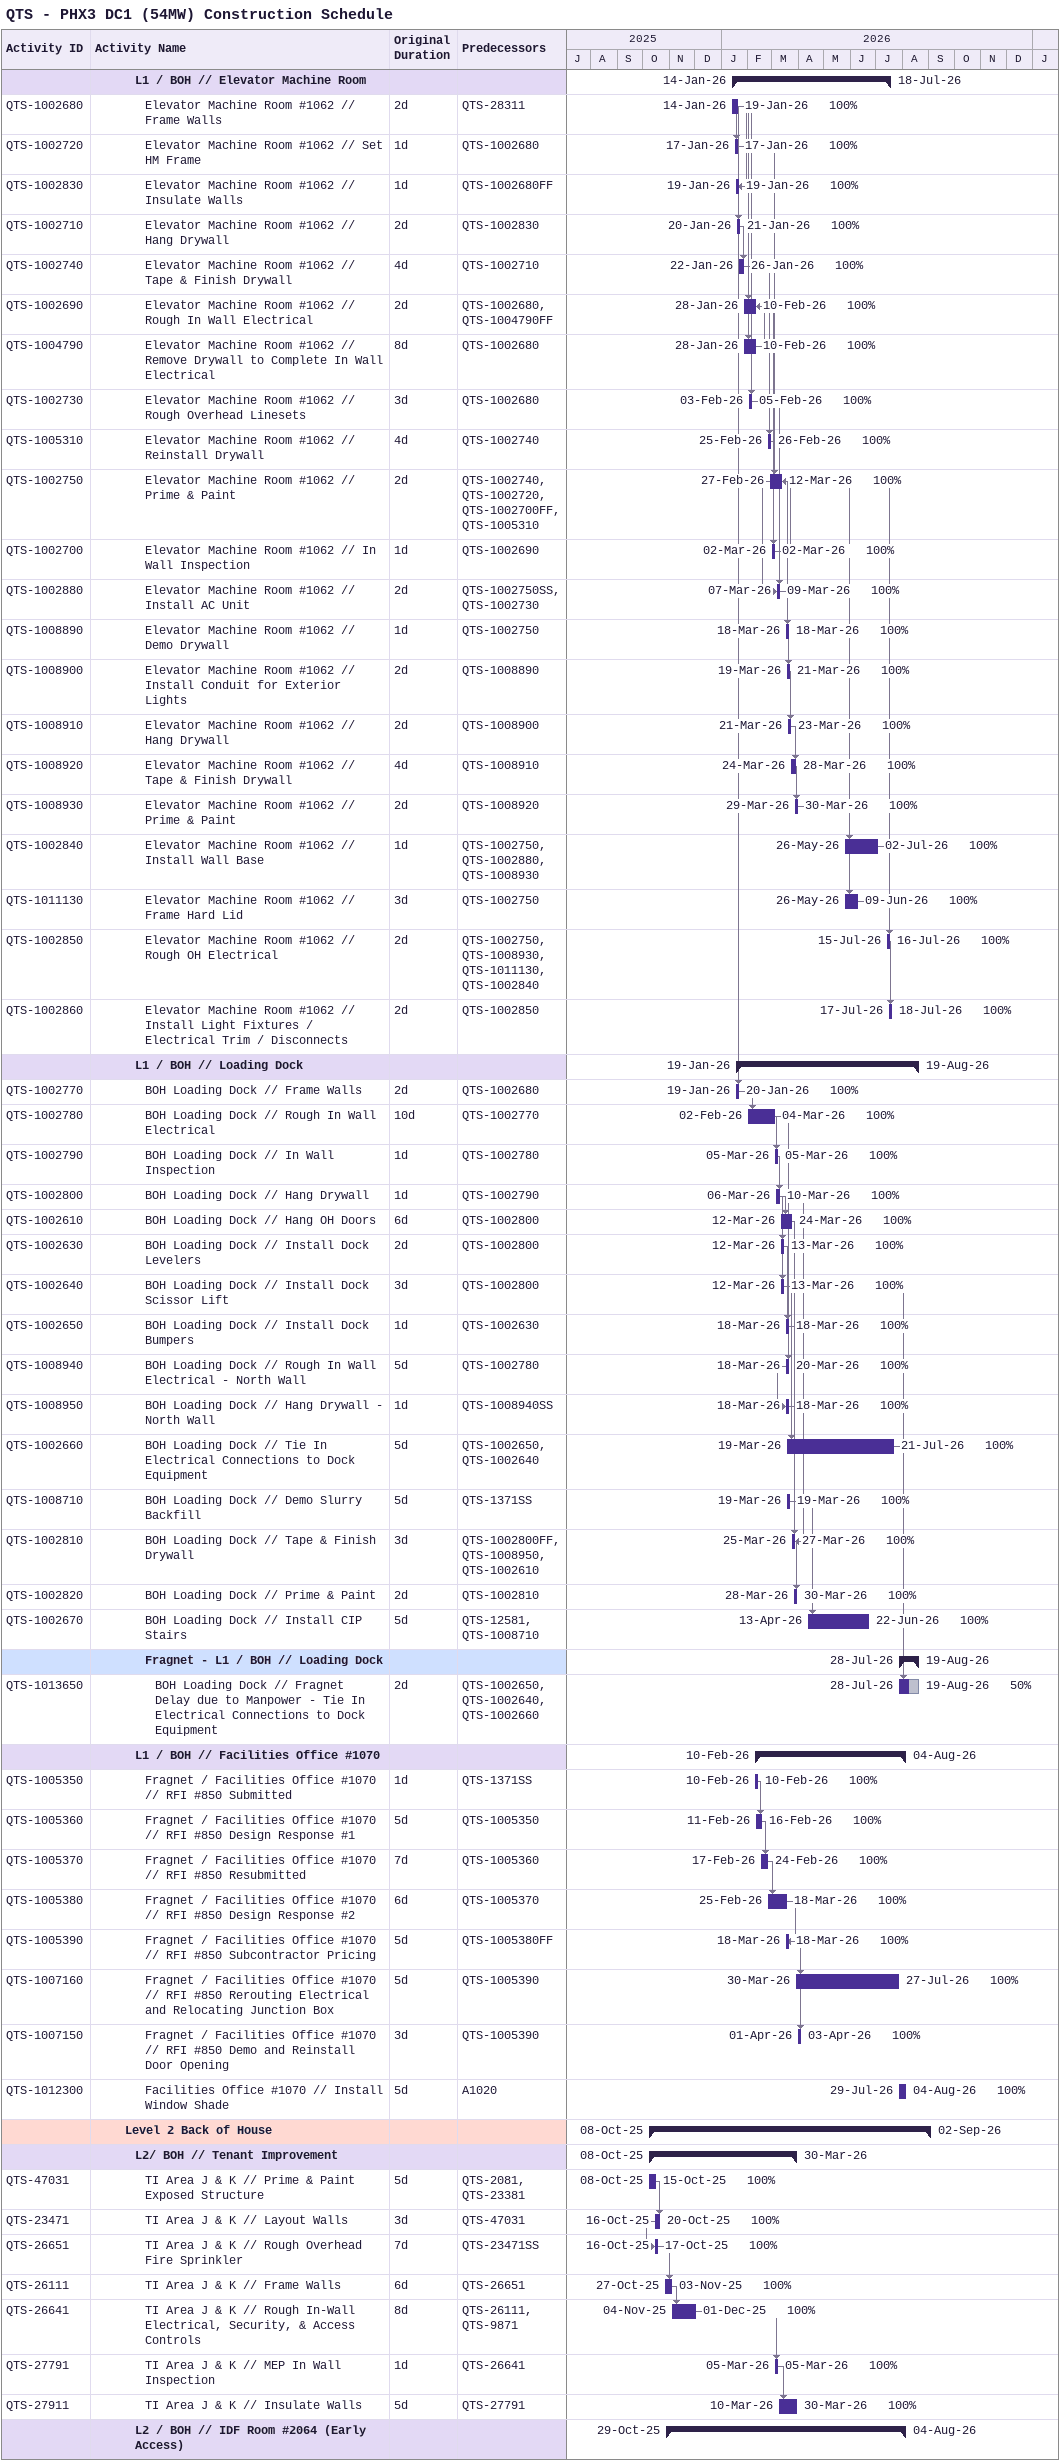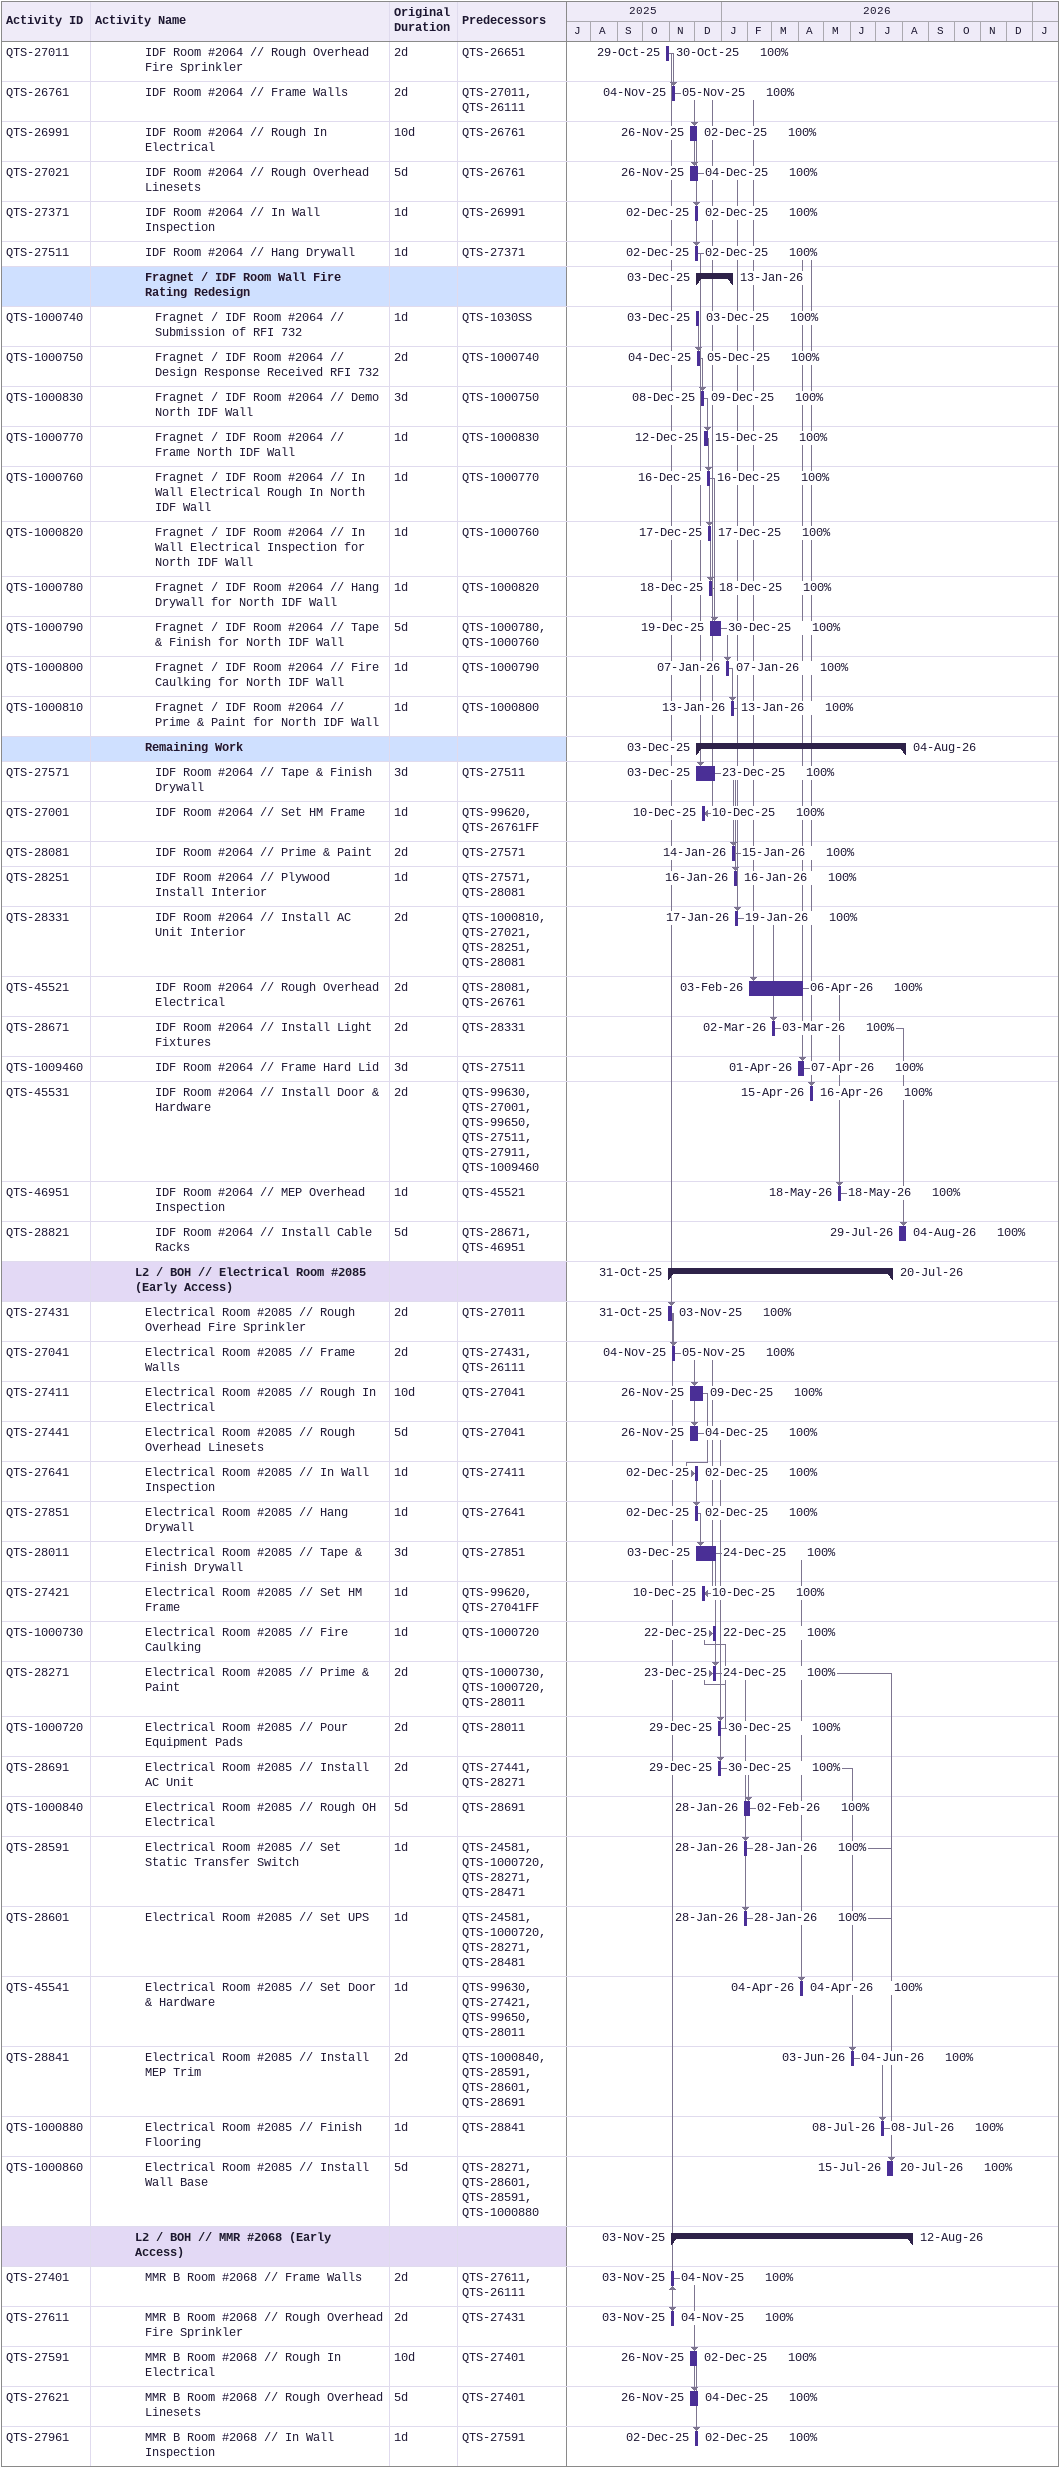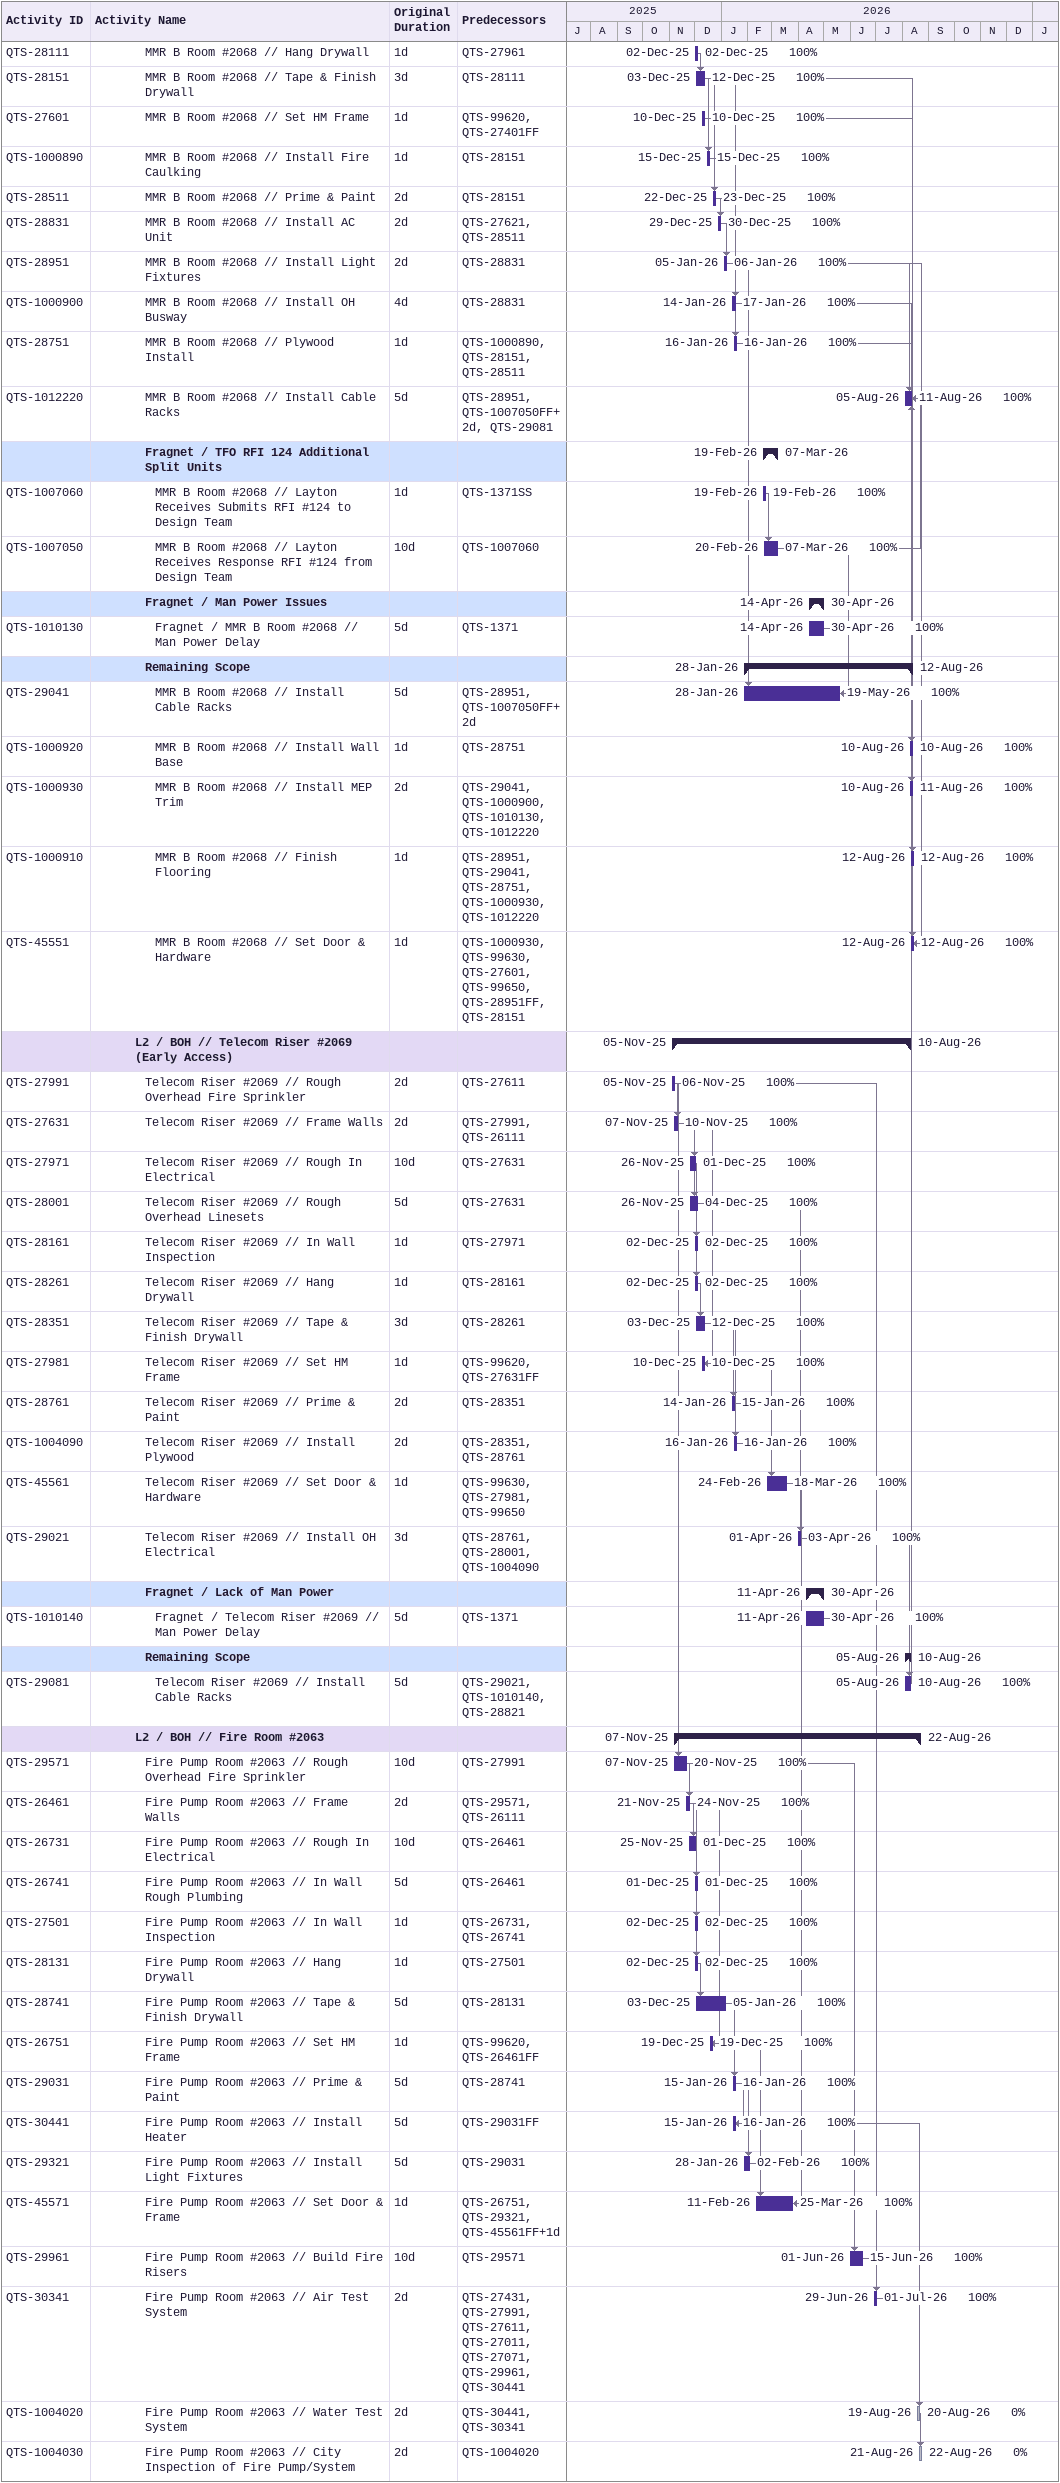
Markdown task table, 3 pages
QTS - PHX3 DC1 (54MW) Construction Schedule

| ID | Level | Task | Original duration | Start | Finish | Predecessors | % complete |
|---|---|---|---|---|---|---|---|
|  | 5 | **L1 / BOH // Elevator Machine Room** |  | 2026-01-14 | 2026-07-18 |  |  |
| QTS-1002680 | 6 | Elevator Machine Room #1062 // Frame Walls | 2d | 2026-01-14 | 2026-01-19 | QTS-28311 | 100 |
| QTS-1002720 | 6 | Elevator Machine Room #1062 // Set HM Frame | 1d | 2026-01-17 | 2026-01-17 | QTS-1002680 | 100 |
| QTS-1002830 | 6 | Elevator Machine Room #1062 // Insulate Walls | 1d | 2026-01-19 | 2026-01-19 | QTS-1002680FF | 100 |
| QTS-1002710 | 6 | Elevator Machine Room #1062 // Hang Drywall | 2d | 2026-01-20 | 2026-01-21 | QTS-1002830 | 100 |
| QTS-1002740 | 6 | Elevator Machine Room #1062 // Tape & Finish Drywall | 4d | 2026-01-22 | 2026-01-26 | QTS-1002710 | 100 |
| QTS-1002690 | 6 | Elevator Machine Room #1062 // Rough In Wall Electrical | 2d | 2026-01-28 | 2026-02-10 | QTS-1002680, QTS-1004790FF | 100 |
| QTS-1004790 | 6 | Elevator Machine Room #1062 // Remove Drywall to Complete In Wall Electrical | 8d | 2026-01-28 | 2026-02-10 | QTS-1002680 | 100 |
| QTS-1002730 | 6 | Elevator Machine Room #1062 // Rough Overhead Linesets | 3d | 2026-02-03 | 2026-02-05 | QTS-1002680 | 100 |
| QTS-1005310 | 6 | Elevator Machine Room #1062 // Reinstall Drywall | 4d | 2026-02-25 | 2026-02-26 | QTS-1002740 | 100 |
| QTS-1002750 | 6 | Elevator Machine Room #1062 // Prime & Paint | 2d | 2026-02-27 | 2026-03-12 | QTS-1002740, QTS-1002720, QTS-1002700FF, QTS-1005310 | 100 |
| QTS-1002700 | 6 | Elevator Machine Room #1062 // In Wall Inspection | 1d | 2026-03-02 | 2026-03-02 | QTS-1002690 | 100 |
| QTS-1002880 | 6 | Elevator Machine Room #1062 // Install AC Unit | 2d | 2026-03-07 | 2026-03-09 | QTS-1002750SS, QTS-1002730 | 100 |
| QTS-1008890 | 6 | Elevator Machine Room #1062 // Demo Drywall | 1d | 2026-03-18 | 2026-03-18 | QTS-1002750 | 100 |
| QTS-1008900 | 6 | Elevator Machine Room #1062 // Install Conduit for Exterior Lights | 2d | 2026-03-19 | 2026-03-21 | QTS-1008890 | 100 |
| QTS-1008910 | 6 | Elevator Machine Room #1062 // Hang Drywall | 2d | 2026-03-21 | 2026-03-23 | QTS-1008900 | 100 |
| QTS-1008920 | 6 | Elevator Machine Room #1062 // Tape & Finish Drywall | 4d | 2026-03-24 | 2026-03-28 | QTS-1008910 | 100 |
| QTS-1008930 | 6 | Elevator Machine Room #1062 // Prime & Paint | 2d | 2026-03-29 | 2026-03-30 | QTS-1008920 | 100 |
| QTS-1002840 | 6 | Elevator Machine Room #1062 // Install Wall Base | 1d | 2026-05-26 | 2026-07-02 | QTS-1002750, QTS-1002880, QTS-1008930 | 100 |
| QTS-1011130 | 6 | Elevator Machine Room #1062 // Frame Hard Lid | 3d | 2026-05-26 | 2026-06-09 | QTS-1002750 | 100 |
| QTS-1002850 | 6 | Elevator Machine Room #1062 // Rough OH Electrical | 2d | 2026-07-15 | 2026-07-16 | QTS-1002750, QTS-1008930, QTS-1011130, QTS-1002840 | 100 |
| QTS-1002860 | 6 | Elevator Machine Room #1062 // Install Light Fixtures / Electrical Trim / Disconnects | 2d | 2026-07-17 | 2026-07-18 | QTS-1002850 | 100 |
|  | 5 | **L1 / BOH // Loading Dock** |  | 2026-01-19 | 2026-08-19 |  |  |
| QTS-1002770 | 6 | BOH Loading Dock // Frame Walls | 2d | 2026-01-19 | 2026-01-20 | QTS-1002680 | 100 |
| QTS-1002780 | 6 | BOH Loading Dock // Rough In Wall Electrical | 10d | 2026-02-02 | 2026-03-04 | QTS-1002770 | 100 |
| QTS-1002790 | 6 | BOH Loading Dock // In Wall Inspection | 1d | 2026-03-05 | 2026-03-05 | QTS-1002780 | 100 |
| QTS-1002800 | 6 | BOH Loading Dock // Hang Drywall | 1d | 2026-03-06 | 2026-03-10 | QTS-1002790 | 100 |
| QTS-1002610 | 6 | BOH Loading Dock // Hang OH Doors | 6d | 2026-03-12 | 2026-03-24 | QTS-1002800 | 100 |
| QTS-1002630 | 6 | BOH Loading Dock // Install Dock Levelers | 2d | 2026-03-12 | 2026-03-13 | QTS-1002800 | 100 |
| QTS-1002640 | 6 | BOH Loading Dock // Install Dock Scissor Lift | 3d | 2026-03-12 | 2026-03-13 | QTS-1002800 | 100 |
| QTS-1002650 | 6 | BOH Loading Dock // Install Dock Bumpers | 1d | 2026-03-18 | 2026-03-18 | QTS-1002630 | 100 |
| QTS-1008940 | 6 | BOH Loading Dock // Rough In Wall Electrical - North Wall | 5d | 2026-03-18 | 2026-03-20 | QTS-1002780 | 100 |
| QTS-1008950 | 6 | BOH Loading Dock // Hang Drywall - North Wall | 1d | 2026-03-18 | 2026-03-18 | QTS-1008940SS | 100 |
| QTS-1002660 | 6 | BOH Loading Dock // Tie In Electrical Connections to Dock Equipment | 5d | 2026-03-19 | 2026-07-21 | QTS-1002650, QTS-1002640 | 100 |
| QTS-1008710 | 6 | BOH Loading Dock // Demo Slurry Backfill | 5d | 2026-03-19 | 2026-03-19 | QTS-1371SS | 100 |
| QTS-1002810 | 6 | BOH Loading Dock // Tape & Finish Drywall | 3d | 2026-03-25 | 2026-03-27 | QTS-1002800FF, QTS-1008950, QTS-1002610 | 100 |
| QTS-1002820 | 6 | BOH Loading Dock // Prime & Paint | 2d | 2026-03-28 | 2026-03-30 | QTS-1002810 | 100 |
| QTS-1002670 | 6 | BOH Loading Dock // Install CIP Stairs | 5d | 2026-04-13 | 2026-06-22 | QTS-12581, QTS-1008710 | 100 |
|  | 6 | **Fragnet - L1 / BOH // Loading Dock** |  | 2026-07-28 | 2026-08-19 |  |  |
| QTS-1013650 | 7 | BOH Loading Dock // Fragnet Delay due to Manpower - Tie In Electrical Connections to Dock Equipment | 2d | 2026-07-28 | 2026-08-19 | QTS-1002650, QTS-1002640, QTS-1002660 | 50 |
|  | 5 | **L1 / BOH // Facilities Office #1070** |  | 2026-02-10 | 2026-08-04 |  |  |
| QTS-1005350 | 6 | Fragnet / Facilities Office #1070 // RFI #850 Submitted | 1d | 2026-02-10 | 2026-02-10 | QTS-1371SS | 100 |
| QTS-1005360 | 6 | Fragnet / Facilities Office #1070 // RFI #850 Design Response #1 | 5d | 2026-02-11 | 2026-02-16 | QTS-1005350 | 100 |
| QTS-1005370 | 6 | Fragnet / Facilities Office #1070 // RFI #850 Resubmitted | 7d | 2026-02-17 | 2026-02-24 | QTS-1005360 | 100 |
| QTS-1005380 | 6 | Fragnet / Facilities Office #1070 // RFI #850 Design Response #2 | 6d | 2026-02-25 | 2026-03-18 | QTS-1005370 | 100 |
| QTS-1005390 | 6 | Fragnet / Facilities Office #1070 // RFI #850 Subcontractor Pricing | 5d | 2026-03-18 | 2026-03-18 | QTS-1005380FF | 100 |
| QTS-1007160 | 6 | Fragnet / Facilities Office #1070 // RFI #850 Rerouting Electrical and Relocating Junction Box | 5d | 2026-03-30 | 2026-07-27 | QTS-1005390 | 100 |
| QTS-1007150 | 6 | Fragnet / Facilities Office #1070 // RFI #850 Demo and Reinstall Door Opening | 3d | 2026-04-01 | 2026-04-03 | QTS-1005390 | 100 |
| QTS-1012300 | 6 | Facilities Office #1070 // Install Window Shade | 5d | 2026-07-29 | 2026-08-04 | A1020 | 100 |
|  | 4 | **Level 2 Back of House** |  | 2025-10-08 | 2026-09-02 |  |  |
|  | 5 | **L2/ BOH // Tenant Improvement** |  | 2025-10-08 | 2026-03-30 |  |  |
| QTS-47031 | 6 | TI Area J & K // Prime & Paint Exposed Structure | 5d | 2025-10-08 | 2025-10-15 | QTS-2081, QTS-23381 | 100 |
| QTS-23471 | 6 | TI Area J & K // Layout Walls | 3d | 2025-10-16 | 2025-10-20 | QTS-47031 | 100 |
| QTS-26651 | 6 | TI Area J & K // Rough Overhead Fire Sprinkler | 7d | 2025-10-16 | 2025-10-17 | QTS-23471SS | 100 |
| QTS-26111 | 6 | TI Area J & K // Frame Walls | 6d | 2025-10-27 | 2025-11-03 | QTS-26651 | 100 |
| QTS-26641 | 6 | TI Area J & K // Rough In-Wall Electrical, Security, & Access Controls | 8d | 2025-11-04 | 2025-12-01 | QTS-26111, QTS-9871 | 100 |
| QTS-27791 | 6 | TI Area J & K // MEP In Wall Inspection | 1d | 2026-03-05 | 2026-03-05 | QTS-26641 | 100 |
| QTS-27911 | 6 | TI Area J & K // Insulate Walls | 5d | 2026-03-10 | 2026-03-30 | QTS-27791 | 100 |
|  | 5 | **L2 / BOH // IDF Room #2064 (Early Access)** |  | 2025-10-29 | 2026-08-04 |  |  |
| QTS-27011 | 6 | IDF Room #2064 // Rough Overhead Fire Sprinkler | 2d | 2025-10-29 | 2025-10-30 | QTS-26651 | 100 |
| QTS-26761 | 6 | IDF Room #2064 // Frame Walls | 2d | 2025-11-04 | 2025-11-05 | QTS-27011, QTS-26111 | 100 |
| QTS-26991 | 6 | IDF Room #2064 // Rough In Electrical | 10d | 2025-11-26 | 2025-12-02 | QTS-26761 | 100 |
| QTS-27021 | 6 | IDF Room #2064 // Rough Overhead Linesets | 5d | 2025-11-26 | 2025-12-04 | QTS-26761 | 100 |
| QTS-27371 | 6 | IDF Room #2064 // In Wall Inspection | 1d | 2025-12-02 | 2025-12-02 | QTS-26991 | 100 |
| QTS-27511 | 6 | IDF Room #2064 // Hang Drywall | 1d | 2025-12-02 | 2025-12-02 | QTS-27371 | 100 |
|  | 6 | **Fragnet / IDF Room Wall Fire Rating Redesign** |  | 2025-12-03 | 2026-01-13 |  |  |
| QTS-1000740 | 7 | Fragnet / IDF Room #2064 // Submission of RFI 732 | 1d | 2025-12-03 | 2025-12-03 | QTS-1030SS | 100 |
| QTS-1000750 | 7 | Fragnet / IDF Room #2064 // Design Response Received RFI 732 | 2d | 2025-12-04 | 2025-12-05 | QTS-1000740 | 100 |
| QTS-1000830 | 7 | Fragnet / IDF Room #2064 // Demo North IDF Wall | 3d | 2025-12-08 | 2025-12-09 | QTS-1000750 | 100 |
| QTS-1000770 | 7 | Fragnet / IDF Room #2064 // Frame North IDF Wall | 1d | 2025-12-12 | 2025-12-15 | QTS-1000830 | 100 |
| QTS-1000760 | 7 | Fragnet / IDF Room #2064 // In Wall Electrical Rough In North IDF Wall | 1d | 2025-12-16 | 2025-12-16 | QTS-1000770 | 100 |
| QTS-1000820 | 7 | Fragnet / IDF Room #2064 // In Wall Electrical Inspection for North IDF Wall | 1d | 2025-12-17 | 2025-12-17 | QTS-1000760 | 100 |
| QTS-1000780 | 7 | Fragnet / IDF Room #2064 // Hang Drywall for North IDF Wall | 1d | 2025-12-18 | 2025-12-18 | QTS-1000820 | 100 |
| QTS-1000790 | 7 | Fragnet / IDF Room #2064 // Tape & Finish for North IDF Wall | 5d | 2025-12-19 | 2025-12-30 | QTS-1000780, QTS-1000760 | 100 |
| QTS-1000800 | 7 | Fragnet / IDF Room #2064 // Fire Caulking for North IDF Wall | 1d | 2026-01-07 | 2026-01-07 | QTS-1000790 | 100 |
| QTS-1000810 | 7 | Fragnet / IDF Room #2064 // Prime & Paint for North IDF Wall | 1d | 2026-01-13 | 2026-01-13 | QTS-1000800 | 100 |
|  | 6 | **Remaining Work** |  | 2025-12-03 | 2026-08-04 |  |  |
| QTS-27571 | 7 | IDF Room #2064 // Tape & Finish Drywall | 3d | 2025-12-03 | 2025-12-23 | QTS-27511 | 100 |
| QTS-27001 | 7 | IDF Room #2064 // Set HM Frame | 1d | 2025-12-10 | 2025-12-10 | QTS-99620, QTS-26761FF | 100 |
| QTS-28081 | 7 | IDF Room #2064 // Prime & Paint | 2d | 2026-01-14 | 2026-01-15 | QTS-27571 | 100 |
| QTS-28251 | 7 | IDF Room #2064 // Plywood Install Interior | 1d | 2026-01-16 | 2026-01-16 | QTS-27571, QTS-28081 | 100 |
| QTS-28331 | 7 | IDF Room #2064 // Install AC Unit Interior | 2d | 2026-01-17 | 2026-01-19 | QTS-1000810, QTS-27021, QTS-28251, QTS-28081 | 100 |
| QTS-45521 | 7 | IDF Room #2064 // Rough Overhead Electrical | 2d | 2026-02-03 | 2026-04-06 | QTS-28081, QTS-26761 | 100 |
| QTS-28671 | 7 | IDF Room #2064 // Install Light Fixtures | 2d | 2026-03-02 | 2026-03-03 | QTS-28331 | 100 |
| QTS-1009460 | 7 | IDF Room #2064 // Frame Hard Lid | 3d | 2026-04-01 | 2026-04-07 | QTS-27511 | 100 |
| QTS-45531 | 7 | IDF Room #2064 // Install Door & Hardware | 2d | 2026-04-15 | 2026-04-16 | QTS-99630, QTS-27001, QTS-99650, QTS-27511, QTS-27911, QTS-1009460 | 100 |
| QTS-46951 | 7 | IDF Room #2064 // MEP Overhead Inspection | 1d | 2026-05-18 | 2026-05-18 | QTS-45521 | 100 |
| QTS-28821 | 7 | IDF Room #2064 // Install Cable Racks | 5d | 2026-07-29 | 2026-08-04 | QTS-28671, QTS-46951 | 100 |
|  | 5 | **L2 / BOH // Electrical Room #2085 (Early Access)** |  | 2025-10-31 | 2026-07-20 |  |  |
| QTS-27431 | 6 | Electrical Room #2085 // Rough Overhead Fire Sprinkler | 2d | 2025-10-31 | 2025-11-03 | QTS-27011 | 100 |
| QTS-27041 | 6 | Electrical Room #2085 // Frame Walls | 2d | 2025-11-04 | 2025-11-05 | QTS-27431, QTS-26111 | 100 |
| QTS-27411 | 6 | Electrical Room #2085 // Rough In Electrical | 10d | 2025-11-26 | 2025-12-09 | QTS-27041 | 100 |
| QTS-27441 | 6 | Electrical Room #2085 // Rough Overhead Linesets | 5d | 2025-11-26 | 2025-12-04 | QTS-27041 | 100 |
| QTS-27641 | 6 | Electrical Room #2085 // In Wall Inspection | 1d | 2025-12-02 | 2025-12-02 | QTS-27411 | 100 |
| QTS-27851 | 6 | Electrical Room #2085 // Hang Drywall | 1d | 2025-12-02 | 2025-12-02 | QTS-27641 | 100 |
| QTS-28011 | 6 | Electrical Room #2085 // Tape & Finish Drywall | 3d | 2025-12-03 | 2025-12-24 | QTS-27851 | 100 |
| QTS-27421 | 6 | Electrical Room #2085 // Set HM Frame | 1d | 2025-12-10 | 2025-12-10 | QTS-99620, QTS-27041FF | 100 |
| QTS-1000730 | 6 | Electrical Room #2085 // Fire Caulking | 1d | 2025-12-22 | 2025-12-22 | QTS-1000720 | 100 |
| QTS-28271 | 6 | Electrical Room #2085 // Prime & Paint | 2d | 2025-12-23 | 2025-12-24 | QTS-1000730, QTS-1000720, QTS-28011 | 100 |
| QTS-1000720 | 6 | Electrical Room #2085 // Pour Equipment Pads | 2d | 2025-12-29 | 2025-12-30 | QTS-28011 | 100 |
| QTS-28691 | 6 | Electrical Room #2085 // Install AC Unit | 2d | 2025-12-29 | 2025-12-30 | QTS-27441, QTS-28271 | 100 |
| QTS-1000840 | 6 | Electrical Room #2085 // Rough OH Electrical | 5d | 2026-01-28 | 2026-02-02 | QTS-28691 | 100 |
| QTS-28591 | 6 | Electrical Room #2085 // Set Static Transfer Switch | 1d | 2026-01-28 | 2026-01-28 | QTS-24581, QTS-1000720, QTS-28271, QTS-28471 | 100 |
| QTS-28601 | 6 | Electrical Room #2085 // Set UPS | 1d | 2026-01-28 | 2026-01-28 | QTS-24581, QTS-1000720, QTS-28271, QTS-28481 | 100 |
| QTS-45541 | 6 | Electrical Room #2085 // Set Door & Hardware | 1d | 2026-04-04 | 2026-04-04 | QTS-99630, QTS-27421, QTS-99650, QTS-28011 | 100 |
| QTS-28841 | 6 | Electrical Room #2085 // Install MEP Trim | 2d | 2026-06-03 | 2026-06-04 | QTS-1000840, QTS-28591, QTS-28601, QTS-28691 | 100 |
| QTS-1000880 | 6 | Electrical Room #2085 // Finish Flooring | 1d | 2026-07-08 | 2026-07-08 | QTS-28841 | 100 |
| QTS-1000860 | 6 | Electrical Room #2085 // Install Wall Base | 5d | 2026-07-15 | 2026-07-20 | QTS-28271, QTS-28601, QTS-28591, QTS-1000880 | 100 |
|  | 5 | **L2 / BOH // MMR #2068 (Early Access)** |  | 2025-11-03 | 2026-08-12 |  |  |
| QTS-27401 | 6 | MMR B Room #2068 // Frame Walls | 2d | 2025-11-03 | 2025-11-04 | QTS-27611, QTS-26111 | 100 |
| QTS-27611 | 6 | MMR B Room #2068 // Rough Overhead Fire Sprinkler | 2d | 2025-11-03 | 2025-11-04 | QTS-27431 | 100 |
| QTS-27591 | 6 | MMR B Room #2068 // Rough In Electrical | 10d | 2025-11-26 | 2025-12-02 | QTS-27401 | 100 |
| QTS-27621 | 6 | MMR B Room #2068 // Rough Overhead Linesets | 5d | 2025-11-26 | 2025-12-04 | QTS-27401 | 100 |
| QTS-27961 | 6 | MMR B Room #2068 // In Wall Inspection | 1d | 2025-12-02 | 2025-12-02 | QTS-27591 | 100 |
| QTS-28111 | 6 | MMR B Room #2068 // Hang Drywall | 1d | 2025-12-02 | 2025-12-02 | QTS-27961 | 100 |
| QTS-28151 | 6 | MMR B Room #2068 // Tape & Finish Drywall | 3d | 2025-12-03 | 2025-12-12 | QTS-28111 | 100 |
| QTS-27601 | 6 | MMR B Room #2068 // Set HM Frame | 1d | 2025-12-10 | 2025-12-10 | QTS-99620, QTS-27401FF | 100 |
| QTS-1000890 | 6 | MMR B Room #2068 // Install Fire Caulking | 1d | 2025-12-15 | 2025-12-15 | QTS-28151 | 100 |
| QTS-28511 | 6 | MMR B Room #2068 // Prime & Paint | 2d | 2025-12-22 | 2025-12-23 | QTS-28151 | 100 |
| QTS-28831 | 6 | MMR B Room #2068 // Install AC Unit | 2d | 2025-12-29 | 2025-12-30 | QTS-27621, QTS-28511 | 100 |
| QTS-28951 | 6 | MMR B Room #2068 // Install Light Fixtures | 2d | 2026-01-05 | 2026-01-06 | QTS-28831 | 100 |
| QTS-1000900 | 6 | MMR B Room #2068 // Install OH Busway | 4d | 2026-01-14 | 2026-01-17 | QTS-28831 | 100 |
| QTS-28751 | 6 | MMR B Room #2068 // Plywood Install | 1d | 2026-01-16 | 2026-01-16 | QTS-1000890, QTS-28151, QTS-28511 | 100 |
| QTS-1012220 | 6 | MMR B Room #2068 // Install Cable Racks | 5d | 2026-08-05 | 2026-08-11 | QTS-28951, QTS-1007050FF+2d, QTS-29081 | 100 |
|  | 6 | **Fragnet / TFO RFI 124 Additional Split Units** |  | 2026-02-19 | 2026-03-07 |  |  |
| QTS-1007060 | 7 | MMR B Room #2068 // Layton Receives Submits RFI #124 to Design Team | 1d | 2026-02-19 | 2026-02-19 | QTS-1371SS | 100 |
| QTS-1007050 | 7 | MMR B Room #2068 // Layton Receives Response RFI #124 from Design Team | 10d | 2026-02-20 | 2026-03-07 | QTS-1007060 | 100 |
|  | 6 | **Fragnet / Man Power Issues** |  | 2026-04-14 | 2026-04-30 |  |  |
| QTS-1010130 | 7 | Fragnet / MMR B Room #2068 // Man Power Delay | 5d | 2026-04-14 | 2026-04-30 | QTS-1371 | 100 |
|  | 6 | **Remaining Scope** |  | 2026-01-28 | 2026-08-12 |  |  |
| QTS-29041 | 7 | MMR B Room #2068 // Install Cable Racks | 5d | 2026-01-28 | 2026-05-19 | QTS-28951, QTS-1007050FF+2d | 100 |
| QTS-1000920 | 7 | MMR B Room #2068 // Install Wall Base | 1d | 2026-08-10 | 2026-08-10 | QTS-28751 | 100 |
| QTS-1000930 | 7 | MMR B Room #2068 // Install MEP Trim | 2d | 2026-08-10 | 2026-08-11 | QTS-29041, QTS-1000900, QTS-1010130, QTS-1012220 | 100 |
| QTS-1000910 | 7 | MMR B Room #2068 // Finish Flooring | 1d | 2026-08-12 | 2026-08-12 | QTS-28951, QTS-29041, QTS-28751, QTS-1000930, QTS-1012220 | 100 |
| QTS-45551 | 7 | MMR B Room #2068 // Set Door & Hardware | 1d | 2026-08-12 | 2026-08-12 | QTS-1000930, QTS-99630, QTS-27601, QTS-99650, QTS-28951FF, QTS-28151 | 100 |
|  | 5 | **L2 / BOH // Telecom Riser #2069 (Early Access)** |  | 2025-11-05 | 2026-08-10 |  |  |
| QTS-27991 | 6 | Telecom Riser #2069 // Rough Overhead Fire Sprinkler | 2d | 2025-11-05 | 2025-11-06 | QTS-27611 | 100 |
| QTS-27631 | 6 | Telecom Riser #2069 // Frame Walls | 2d | 2025-11-07 | 2025-11-10 | QTS-27991, QTS-26111 | 100 |
| QTS-27971 | 6 | Telecom Riser #2069 // Rough In Electrical | 10d | 2025-11-26 | 2025-12-01 | QTS-27631 | 100 |
| QTS-28001 | 6 | Telecom Riser #2069 // Rough Overhead Linesets | 5d | 2025-11-26 | 2025-12-04 | QTS-27631 | 100 |
| QTS-28161 | 6 | Telecom Riser #2069 // In Wall Inspection | 1d | 2025-12-02 | 2025-12-02 | QTS-27971 | 100 |
| QTS-28261 | 6 | Telecom Riser #2069 // Hang Drywall | 1d | 2025-12-02 | 2025-12-02 | QTS-28161 | 100 |
| QTS-28351 | 6 | Telecom Riser #2069 // Tape & Finish Drywall | 3d | 2025-12-03 | 2025-12-12 | QTS-28261 | 100 |
| QTS-27981 | 6 | Telecom Riser #2069 // Set HM Frame | 1d | 2025-12-10 | 2025-12-10 | QTS-99620, QTS-27631FF | 100 |
| QTS-28761 | 6 | Telecom Riser #2069 // Prime & Paint | 2d | 2026-01-14 | 2026-01-15 | QTS-28351 | 100 |
| QTS-1004090 | 6 | Telecom Riser #2069 // Install Plywood | 2d | 2026-01-16 | 2026-01-16 | QTS-28351, QTS-28761 | 100 |
| QTS-45561 | 6 | Telecom Riser #2069 // Set Door & Hardware | 1d | 2026-02-24 | 2026-03-18 | QTS-99630, QTS-27981, QTS-99650 | 100 |
| QTS-29021 | 6 | Telecom Riser #2069 // Install OH Electrical | 3d | 2026-04-01 | 2026-04-03 | QTS-28761, QTS-28001, QTS-1004090 | 100 |
|  | 6 | **Fragnet / Lack of Man Power** |  | 2026-04-11 | 2026-04-30 |  |  |
| QTS-1010140 | 7 | Fragnet / Telecom Riser #2069 // Man Power Delay | 5d | 2026-04-11 | 2026-04-30 | QTS-1371 | 100 |
|  | 6 | **Remaining Scope** |  | 2026-08-05 | 2026-08-10 |  |  |
| QTS-29081 | 7 | Telecom Riser #2069 // Install Cable Racks | 5d | 2026-08-05 | 2026-08-10 | QTS-29021, QTS-1010140, QTS-28821 | 100 |
|  | 5 | **L2 / BOH // Fire Room #2063** |  | 2025-11-07 | 2026-08-22 |  |  |
| QTS-29571 | 6 | Fire Pump Room #2063 // Rough Overhead Fire Sprinkler | 10d | 2025-11-07 | 2025-11-20 | QTS-27991 | 100 |
| QTS-26461 | 6 | Fire Pump Room #2063 // Frame Walls | 2d | 2025-11-21 | 2025-11-24 | QTS-29571, QTS-26111 | 100 |
| QTS-26731 | 6 | Fire Pump Room #2063 // Rough In Electrical | 10d | 2025-11-25 | 2025-12-01 | QTS-26461 | 100 |
| QTS-26741 | 6 | Fire Pump Room #2063 // In Wall Rough Plumbing | 5d | 2025-12-01 | 2025-12-01 | QTS-26461 | 100 |
| QTS-27501 | 6 | Fire Pump Room #2063 // In Wall Inspection | 1d | 2025-12-02 | 2025-12-02 | QTS-26731, QTS-26741 | 100 |
| QTS-28131 | 6 | Fire Pump Room #2063 // Hang Drywall | 1d | 2025-12-02 | 2025-12-02 | QTS-27501 | 100 |
| QTS-28741 | 6 | Fire Pump Room #2063 // Tape & Finish Drywall | 5d | 2025-12-03 | 2026-01-05 | QTS-28131 | 100 |
| QTS-26751 | 6 | Fire Pump Room #2063 // Set HM Frame | 1d | 2025-12-19 | 2025-12-19 | QTS-99620, QTS-26461FF | 100 |
| QTS-29031 | 6 | Fire Pump Room #2063 // Prime & Paint | 5d | 2026-01-15 | 2026-01-16 | QTS-28741 | 100 |
| QTS-30441 | 6 | Fire Pump Room #2063 // Install Heater | 5d | 2026-01-15 | 2026-01-16 | QTS-29031FF | 100 |
| QTS-29321 | 6 | Fire Pump Room #2063 // Install Light Fixtures | 5d | 2026-01-28 | 2026-02-02 | QTS-29031 | 100 |
| QTS-45571 | 6 | Fire Pump Room #2063 // Set Door & Frame | 1d | 2026-02-11 | 2026-03-25 | QTS-26751, QTS-29321, QTS-45561FF+1d | 100 |
| QTS-29961 | 6 | Fire Pump Room #2063 // Build Fire Risers | 10d | 2026-06-01 | 2026-06-15 | QTS-29571 | 100 |
| QTS-30341 | 6 | Fire Pump Room #2063 // Air Test System | 2d | 2026-06-29 | 2026-07-01 | QTS-27431, QTS-27991, QTS-27611, QTS-27011, QTS-27071, QTS-29961, QTS-30441 | 100 |
| QTS-1004020 | 6 | Fire Pump Room #2063 // Water Test System | 2d | 2026-08-19 | 2026-08-20 | QTS-30441, QTS-30341 | 0 |
| QTS-1004030 | 6 | Fire Pump Room #2063 // City Inspection of Fire Pump/System | 2d | 2026-08-21 | 2026-08-22 | QTS-1004020 | 0 |
